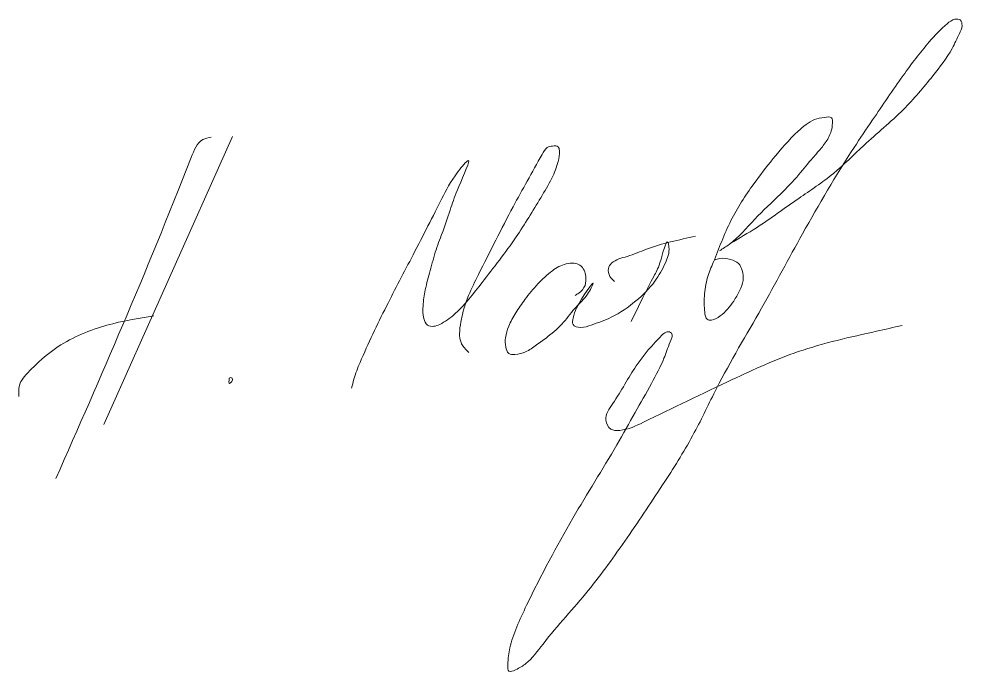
# Model space of a CAD drawing. Header units: millimetres. Extents: x 2006.8 to 2018, y 1505.4 to 1513.2.
import ezdxf

# ---------------------------------------------------------------- set-up
doc = ezdxf.new("R2010")
doc.units = ezdxf.units.MM
doc.linetypes.add('CONTI', pattern=[0])
doc.layers.add('ВК - подписи', color=5, linetype='Continuous')
doc.layers.add('РАМКА', color=7, linetype='CONTI', lineweight=15, true_color=0x000000)

# ---------------------------------------------------------------- blocks, each defined once
blk = doc.blocks.new('подпись')
at = {"layer": 'РАМКА', "color": 174, "lineweight": 20, "true_color": 0x0000ae, "flags": 128}
blk.add_lwpolyline([(1675827.27, 386072.28), (1675694.78, 385775.4)], dxfattribs=at)
at = {"layer": 'РАМКА', "color": 174, "lineweight": 20, "true_color": 0x0000ae}
for points in [[(1676340.05, 385962.29), (1676366.52, 385978.33), (1676410.1, 386008.49), (1676445.78, 386034.14), (1676477.09, 386063.02), (1676517.88, 386100.11), (1676548.2, 386134.78), (1676568.08, 386163.06), (1676575.57, 386178.24), (1676578.24, 386186.51), (1676576.37, 386192.38), (1676570.9, 386193.04), (1676563.02, 386188.51), (1676544.47, 386169.71), (1676517.66, 386135.13), (1676486.17, 386089.32), (1676467.1, 386060.85), (1676414.06, 385972.08), (1676371.9, 385895.56), (1676325.5, 385812.69), (1676302.6, 385767.13), (1676272.35, 385716.89), (1676233.37, 385658.73), (1676193.38, 385604.49), (1676146.84, 385549.34), (1676129.22, 385529.22), (1676118.43, 385522.75), (1676111.6, 385521.32), (1676110.52, 385527.78), (1676112.68, 385545.39), (1676129.94, 385589.22), (1676177.61, 385679.06), (1676222.86, 385754.67), (1676241.74, 385787.94), (1676258.49, 385817.81), (1676271.38, 385843.8), (1676277.82, 385860.6), (1676278.98, 385869.8), (1676274.83, 385871.18), (1676270, 385868.19), (1676242.83, 385835.98), (1676218.66, 385797.11), (1676211.53, 385780.08), (1676216.59, 385770.88), (1676225.8, 385769.5), (1676250.2, 385777.78), (1676341.69, 385821.79), (1676409.68, 385850.59), (1676490.23, 385871.64), (1676516.47, 385877.55)], [(1676328.47, 385954.53), (1676338.57, 385961.16), (1676364.87, 385987.13), (1676391.24, 386012.86), (1676410.31, 386033.18), (1676424.62, 386050.33), (1676434.47, 386061.77), (1676441.46, 386072.56), (1676444.14, 386080.02), (1676444.77, 386085.64), (1676443.89, 386091.52), (1676436.64, 386092.02), (1676426.39, 386089.64), (1676409.5, 386077.65), (1676383.45, 386049.11), (1676363.78, 386023.43), (1676340.31, 385985.62), (1676322.13, 385942.5), (1676316.28, 385927.15), (1676312.96, 385907.63), (1676313.34, 385891.43), (1676316.02, 385883.91), (1676320.36, 385883.14), (1676329.3, 385887.35), (1676343.21, 385902.66), (1676349.18, 385913.39), (1676352.89, 385924.01), (1676351.74, 385934.38), (1676348.16, 385941.42), (1676339.83, 385945.51), (1676328.81, 385946.54), (1676323.44, 385945)], [(1675805.34, 386071.76), (1675796.49, 386069.05), (1675784.63, 386050.76), (1675645.4, 385719.86)], [(1675949.8, 385813.01), (1675952.08, 385822.11), (1675958.46, 385839.42), (1675985.63, 385897.37), (1676013.07, 385950.37), (1676042.78, 386008.39), (1676059.24, 386035.81), (1676069.76, 386047.69), (1676060.14, 386020.67), (1676052.01, 385999.04), (1676043.95, 385975.17), (1676036.76, 385955.62), (1676030.7, 385934.07), (1676025.63, 385914.34), (1676023.28, 385897.88), (1676024.18, 385884.66), (1676027.81, 385877.97), (1676034.32, 385876.7), (1676040.48, 385878.69), (1676055.7, 385889.19), (1676084.03, 385921.73), (1676119.21, 385968.8), (1676144.5, 386009.19), (1676155.84, 386029.23), (1676162.53, 386046.67), (1676163.69, 386057.71), (1676162.36, 386061.78), (1676156.75, 386062.47), (1676151.26, 386060.87), (1676145.89, 386053.9), (1676116.09, 385999.96), (1676080.44, 385930.08), (1676070.29, 385908.45), (1676065.09, 385893.74), (1676062.23, 385881.11), (1676060.97, 385868.87), (1676062.08, 385860.91), (1676067.24, 385852.96), (1676070.49, 385849.71)], [(1676179.95, 385908.61), (1676183.66, 385910.88), (1676190.12, 385918.89), (1676190.84, 385928.09), (1676189.16, 385934.43), (1676184.85, 385939.68), (1676178.88, 385941.6), (1676170.63, 385941), (1676156.51, 385933.95), (1676141.44, 385920.32), (1676128.23, 385904.47), (1676118.82, 385890.46), (1676111.53, 385876.84), (1676108.26, 385864.95), (1676108.46, 385855.36), (1676111.53, 385848.83), (1676117.86, 385847.68), (1676128.81, 385850.37), (1676140.13, 385857.47), (1676151.84, 385866.1), (1676167.96, 385880.87), (1676180.83, 385896.6), (1676192.73, 385909.84), (1676198.49, 385920.77), (1676181.4, 385895.64), (1676177.76, 385885.28), (1676177.76, 385878.57), (1676185.44, 385875.5), (1676196.57, 385877.99), (1676217.11, 385886.05), (1676242.42, 385902.84), (1676261.93, 385923.07), (1676272.79, 385941.99), (1676276.51, 385958.42), (1676275.58, 385962.76), (1676267.2, 385941.99), (1676260.99, 385928.19), (1676237.61, 385881.62)], [(1676220.42, 385922.99), (1676215.74, 385928.07), (1676214.18, 385936.26), (1676217.5, 385941.73), (1676233.51, 385948.75), (1676253.43, 385956.17), (1676303.81, 385969.44)], [(1675607.17, 385804.34), (1675607.17, 385810.17), (1675607.34, 385814.11), (1675615.89, 385828.17), (1675647.7, 385855.85), (1675697.9, 385877.78), (1675746.31, 385887.64)], [(1675823.82, 385823.13), (1675825.23, 385823.97), (1675826.92, 385823.13), (1675824.1, 385817.77), (1675823.82, 385823.13)]]:
    blk.add_spline(points, degree=3, dxfattribs=at)

msp = doc.modelspace()

# ---------------------------------------------------------------- block references
at = {"layer": 'ВК - подписи', "color": 5, "xscale": 0.01150928513988049, "yscale": 0.01150928513988049, "zscale": 0.01150928513988049}
msp.add_blockref('подпись', (-17278.249, -2931.661), dxfattribs=at)

doc.saveas('drawing.dxf')
